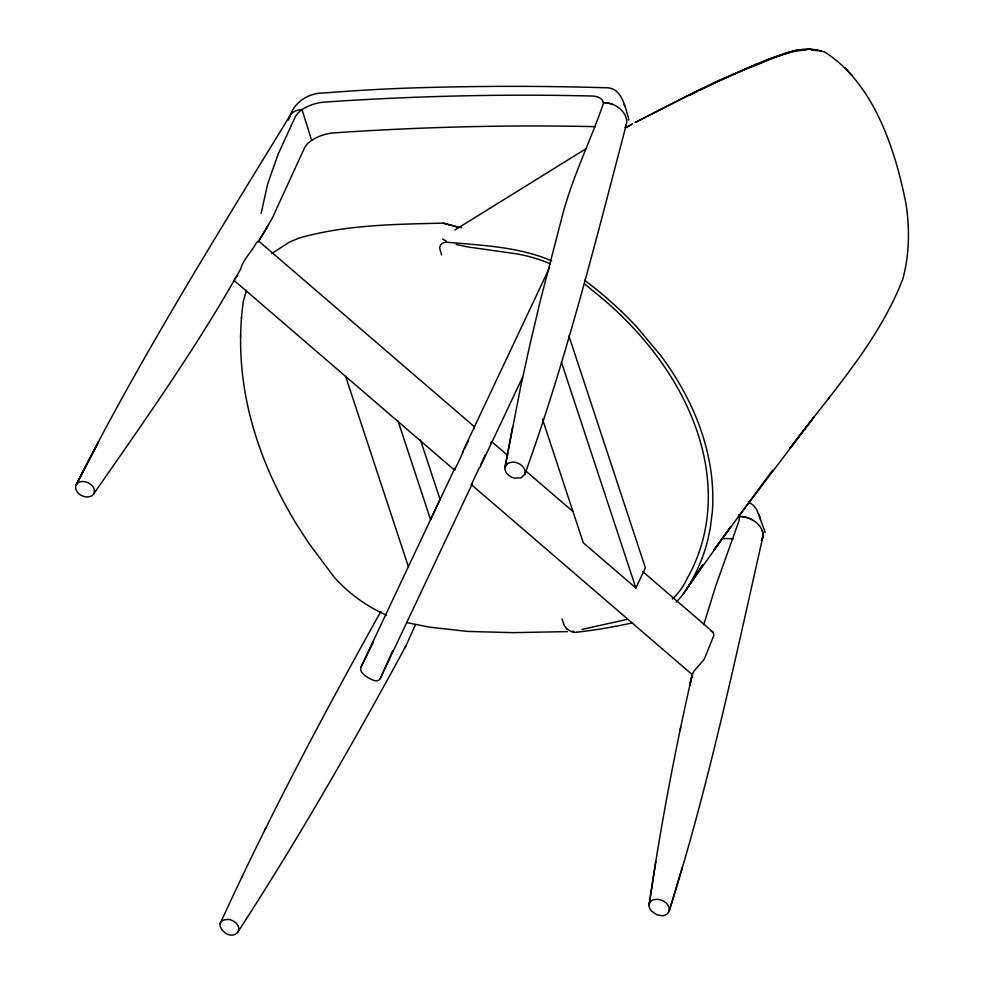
<?xml version="1.0" encoding="UTF-8"?>
<svg xmlns="http://www.w3.org/2000/svg" width="984" height="984" viewBox="0 0 984 984"><rect width="100%" height="100%" fill="white"/><g stroke="black" fill="none" stroke-linecap="round" stroke-linejoin="round"><path stroke-width="1.48" d="M525.173 472.861C525.431 467.646 520.61 463.722 515.973 462.505A10.713 7.774 25.1 0 0 512.541 462.074L507.904 463.255L505.001 467.289A10.418 7.552 25.1 0 0 508.568 475.186A10.504 7.626 25.1 0 0 511.545 477.105A10.615 7.7 25.1 0 0 514.288 478.101L520.979 477.904L524.878 474.19C566.157 359.8 595.578 241.67 626.414 124.169M386.577 615.197C366.675 606.402 348.607 593.413 334.166 577.116L308.902 543.402L296.811 524.718C275.471 489.86 258.755 452.013 249.161 412.21L248.964 411.386C240.477 375.371 238.128 337.832 243.368 301.153L246.504 290.231M240.539 336.589L240.588 335.667M241.449 318.398L241.498 317.451M392.628 650.781L380.365 678.382C378.188 682.957 372.358 680.03 369.172 678.271A10.049 2.78 32.1 0 1 366.638 676.758C363.6 674.63 359.16 671.223 361.03 667.029L373.563 641.703M710.485 630.486L713.461 632.835L713.806 635.676L704.212 659.268L693.904 671.199L692.244 674.643L471.336 484.608L471.73 483.747M490.967 443.661L491.139 442.32M261.117 213.442L267.66 184.008L278.066 154.365L295.36 116.629L298.004 112.963L302.1 109.556A27.331 14.994 -17.4 0 1 324.474 102.09A2032.55 1115.413 -17.4 0 1 591.814 96.014A19.016 10.43 -17.4 0 1 603.266 102.656A19.643 14.539 26.4 0 1 612.897 104.513M655.799 861.775L649.096 904.911C660.436 827.236 675.024 750.042 692.478 673.511L689.833 685.294L692.293 674.028M512.59 426.896L504.952 467.658L520.659 386.81L529.847 344.99L540.327 300.76L562.442 215.41C572.393 176.849 591.273 139.334 603.672 102.644A19.286 14.28 26.4 0 1 622.368 111.18A19.286 14.28 26.4 0 1 625.086 127.49M525.173 472.873L524.878 474.19M238.214 926.202L238.14 926.03A9.865 7.159 25.1 0 0 231.068 920.052A9.889 7.171 25.1 0 0 228.423 919.45C208.756 919.486 228.534 943.693 237.956 931.909C298.152 839.192 353.182 743.264 405.826 646.094L415.396 624.779M680.165 729.697L680.707 727.25M762.784 537.116C734.556 662.552 707.84 788.565 669.12 911.307L667.644 913.644L665.209 915.145A10.713 7.774 25.1 0 1 662.121 915.735L656.783 914.776L651.285 910.926A10.443 7.577 25.1 0 1 649.625 902.968A10.517 7.626 25.1 0 1 651.297 900.975A10.615 7.7 25.1 0 1 653.351 899.856C660.387 897.469 670.633 903.25 669.12 911.307L682.158 867.617M703.769 624.594L715.712 585.972L739.144 520.45L739.218 516.502A19.016 11.156 -19.1 0 0 738.713 514.817M289.616 117.477C293.564 102.311 308.484 92.767 323.834 93.013A1252.411 687.312 -17.4 0 1 418.938 87.736A2269.289 1245.363 -17.4 0 1 605.603 87.76C622.183 86.912 625.27 108.129 628.911 119.654L628.222 119.962M233.946 280.329L454.571 470.18L454.965 469.319M702.269 557.854L702.207 558.014C695.836 573.807 688.222 589.785 676.254 602.11M238.509 930.778L237.956 931.909M76.211 484.682C73.271 491.865 82.545 498.088 89.064 496.785A9.84 7.134 25.1 0 0 91.586 485.173C87.736 481.361 79.913 479.552 76.297 484.546L98.572 441.89L76.211 484.682C140.503 357.623 215.865 236.677 290.182 115.362M220.207 923.435C268.89 817.028 323.822 713.646 380.845 611.519M463.193 451.865L454.571 470.18M464.374 449.331L468.532 440.475M479.405 467.474L471.336 484.608M480.549 465.026L485.296 454.903M542.479 419.061L583.266 542.762L635.885 588.038L645.369 567.793L568.9 335.876M360.673 667.767L454.805 468.261M462.357 452.443L549.552 267.636M380.23 678.665L472.074 484.177M479.946 467.511L522.59 377.216M241.904 877.125L242.581 875.723M265.053 829.487L265.877 827.802M93.615 494.029C144.648 420.599 196.837 347.143 240.576 269.149C243.442 259.161 251.621 251.83 256.357 242.802L258.46 240.932L258.374 241.695L272.088 218.497L304.905 147.071L307.574 143.516L311.756 140.331A27.331 14.994 -17.4 0 1 334.117 132.865A2032.55 1115.426 -17.4 0 1 595.468 126.653M258.374 241.695L268.693 224.758M404.486 648.271L405.826 646.094M566.821 628.899L571.224 631.568A10.258 7.601 26.9 0 0 576.759 632.318M237.673 275.668L234.795 278.632M683.326 593.906L702.773 564.865L686.598 589.047L730.841 526.563L713.695 550.351L772.477 470.315M265.938 228.842L267.328 226.923M738.467 516.563L814.137 416.822L789.857 448.397C830.09 394.35 877.962 342.986 902.734 279.308C909.364 255.053 909.843 229.37 906.116 204.586C895.501 149.814 873.706 82.533 823.965 51.574M828.565 398.766L829.389 397.708M473.624 428.729L474.436 427.942M271.535 253.7L289.247 242.199L298.484 238.251C345.384 224.672 394.646 224.352 443.058 223.122L456.551 226.714L443.366 223.183M454.805 230.047L585.529 149.027M630.289 125.177L632.663 123.849M625.787 127.637L632.38 123.996M626.623 127.194L629.096 125.841M635.516 122.274L636.648 121.672M639.243 120.429L694.593 92.016L755.06 64.538C776.327 57.134 800.004 43.407 823.091 51.771M639.071 120.466L645.553 117.096M635.049 122.557L638.493 120.811M637.226 121.364L638.112 121.475M646.845 116.419L716.254 81.586L769.623 58.819L795.195 50.479L810.016 49.212L821.603 51.094M690.055 95.017L697.275 91.45M699.993 90.147L713.584 83.591M714.851 83L726.34 77.674M727.717 77.059L746.721 68.769M748.061 68.191C766.917 61.525 785.343 51.07 805.699 50.012M582.097 629.391L627.583 619.293M632.601 622.835L615.799 626.377M573.783 631.248L572.122 631.396M567.424 631.617L512.75 632.65L467.511 631.408L429.11 627.103L406.613 622.552M302.002 109.556L311.645 140.331M764.482 532.061L765.171 532.172L756.708 509.651L753.215 505.161L748.344 501.828M811.591 50.049L817.458 50.639M456.207 226.627L461.68 227.722M456.219 244.475L467.252 246.861L516.022 253.774A113.308 82.189 25.1 0 1 550.56 263.933M551.667 260.834C518.543 246.664 481.742 245.348 446.342 242.175C444.091 242.322 441.693 243.257 440.5 245.287A10.135 7.134 23.9 0 0 439.836 247.439L439.823 247.599A10.123 7.134 23.7 0 0 439.996 249.382L441.644 254.856M446.121 241.006L442.554 239.063M258.841 241.228L473.956 426.355M491.397 441.361L507.683 455.371M526.292 471.385L572.799 511.409M642.564 571.446L713.498 632.491M606.255 297.574L621.396 311.276M566.686 628.764L564.139 625.16L561.962 618.899M635.553 325.519L660.621 355.359A306.356 222.347 25 0 1 712.318 511.828L710.288 528.211L707.521 541.102A308.336 222.827 26.6 0 1 702.256 557.842M851.246 74.599L851.787 75.215L845.244 67.761M759.021 514.374L760.558 519.208M561.347 361.964L635.885 588.038M420.451 439.946L440.069 499.417L430.574 519.675L398.053 421.017M345.458 375.827L408.385 566.673M624.176 104.538L624.545 106.051M621.334 311.325A308.484 220.342 25.9 0 1 635.479 325.556M584.533 280.219A307.66 218.411 26.1 0 1 606.242 297.586M615.75 626.279A562.467 405.101 24.7 0 1 576.71 632.22M584.484 283.884A113.308 82.189 25.1 0 1 591.126 289.382A301.411 218.645 25.1 0 1 686.82 578.986A113.308 82.189 25.1 0 1 672.306 599.035M751.961 519.687A19.643 13.96 23.9 0 0 739.218 516.502L739.624 516.489A19.286 13.702 23.9 0 1 758.479 524.657A19.286 13.702 23.9 0 1 761.518 540.302M762.317 530.843A19.225 13.653 23.9 0 1 761.382 540.425M288.533 120.06A19.299 14.28 26.4 0 1 302.113 109.581M238.251 926.227A9.889 7.171 25.1 0 1 238.546 930.827M721.334 538.469A2032.55 1192.633 -19.1 0 1 733.363 538.752"/></g></svg>
